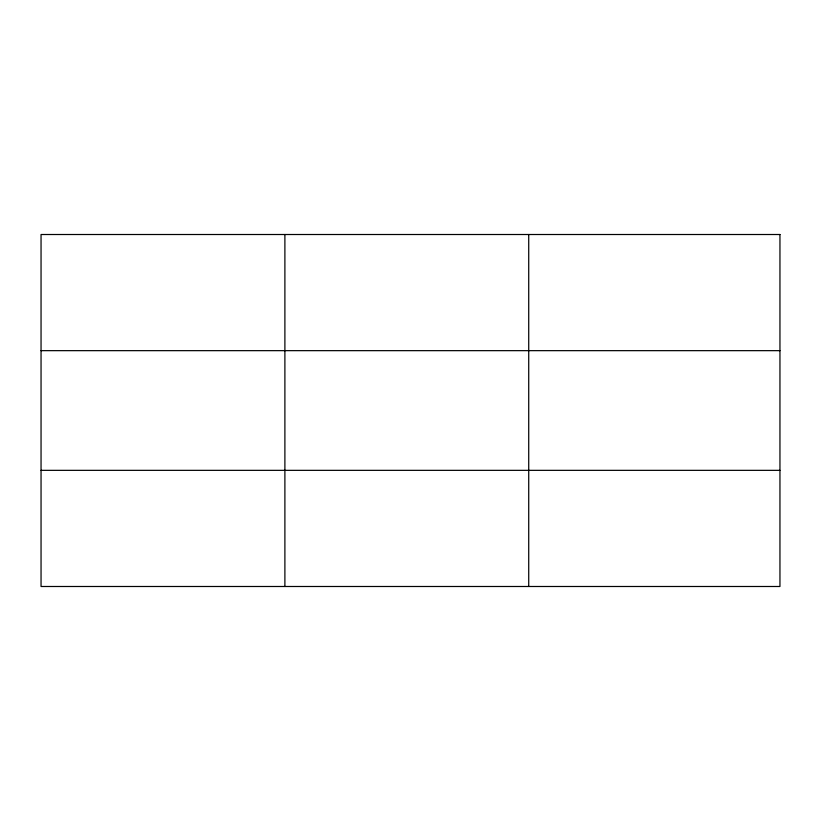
<?xml version="1.0" encoding="UTF-8"?>
<svg xmlns="http://www.w3.org/2000/svg" width="821" height="821" viewBox="0 0 821 821"><rect width="100%" height="100%" fill="white"/><g stroke="black" fill="none" stroke-linecap="round" stroke-linejoin="round"><path stroke-width="1.23" d="M284.887 586.492L284.887 234.508M528.724 586.492L528.724 234.508M41.05 350.659L779.95 350.659M41.05 470.341L779.95 470.341M779.95 234.508L779.95 586.492L41.05 586.492L41.05 234.508L779.95 234.508"/></g></svg>
